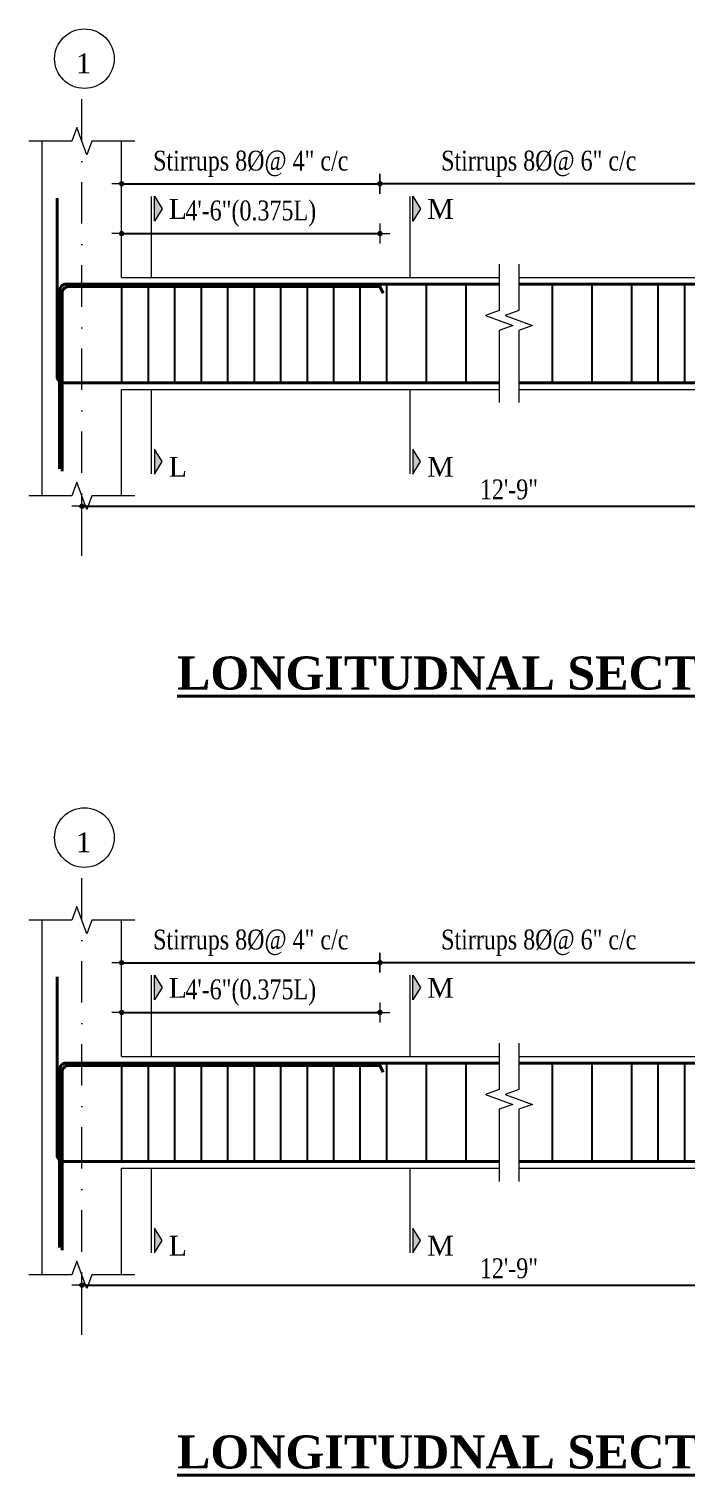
# Model space of a CAD drawing. Header units: feet. Extents: x 28652 to 66086, y -6769 to -640.
# Drawn here: x 56532.5 to 56731, y -1630.4 to -1193.3 of the extents above; entities that cross this region are included whole.
import ezdxf

# ---------------------------------------------------------------- set-up
doc = ezdxf.new("R2010")
doc.units = ezdxf.units.FT
doc.header["$LTSCALE"] = 50
doc.header["$MEASUREMENT"] = 0
doc.header["$PDMODE"] = 34
doc.linetypes.add('DASHDOTX2', pattern=[2, 1, -0.5, 0, -0.5])
for name, color, linetype, lineweight in [('DIMENSION', 142, 'Continuous', 13), ('SES-CENTRE', 8, 'DASHDOTX2', 13), ('SES-DIMENSION', 142, 'Continuous', 13), ('SES-HACTH', 8, 'Continuous', 13), ('SES-REBARS', 1, 'Continuous', 40), ('SES-SLAB OUTLINE', 4, 'Continuous', 18), ('SES-TEXT', 3, 'Continuous', 20), ('SES-TitleText', 7, 'Continuous', 40)]:
    doc.layers.add(name, color=color, linetype=linetype, lineweight=lineweight)
doc.layers.add('SES-STIRRUP', color=10, linetype='Continuous')
doc.styles.add('1.8 str', font='times.ttf', dxfattribs={"width": 0.8, "height": 6})
doc.styles.add('SES-ARAIL', font='times.ttf', dxfattribs={"height": 6})
doc.styles.add('SES-Title Text', font='times.ttf', dxfattribs={"height": 10})
doc.dimstyles.new('1.4', dxfattribs={"dimscale": 0, "dimtxt": 6, "dimasz": 0.5, "dimexe": 2, "dimexo": 9, "dimgap": 2, "dimtad": 1, "dimdec": 0, "dimlfac": 0.5, "dimzin": 3, "dimdsep": 46, "dimlunit": 4, "dimtxsty": '1.8 str', "dimblk": 'DIM', "dimcen": 3, "dimdle": 3, "dimse1": 1, "dimse2": 1, "dimclrd": 256, "dimclre": 256, "dimclrt": 7, "dimadec": 1, "dimazin": 2, "dimtfac": 1, "dimtdec": 0, "dimtix": 1, "dimtofl": 0, "dimtmove": 2, "dimatfit": 3, "dimldrblk": 'arrow', "dimfxl": 2, "dimfrac": 2, "dimtolj": 2, "dimtzin": 0, "dimarcsym": 0})

# ---------------------------------------------------------------- blocks, each defined once
blk = doc.blocks.new('DIM')
at = {"layer": 'DIMENSION'}
h = blk.add_hatch(color=256, dxfattribs=at)
h.paths.add_polyline_path([(0, 1.28), (0, 0), (1.28, 0, 0.414214)])
h.paths.add_polyline_path([(1.28, 0), (0, 0), (0, -1.28, 0.414214)])
h.paths.add_polyline_path([(0, 0), (-1.28, 0, 0.414214), (0, -1.28)])
h.paths.add_polyline_path([(0, 1.28, 0.414214), (-1.28, 0), (0, 0)])
for p, q in [((-6, 0), (6, 0)), ((0, 6), (0, -6))]:
    blk.add_line(p, q, dxfattribs=at)
blk.add_circle((0, 0), 1.28, dxfattribs=at)
blk = doc.blocks.new('*D540')
at = {"layer": 'Defpoints', "color": 0, "ltscale": 10, "transparency": 16777216}
for p in [(56638.51, -1490.57), (56560.51, -1511.29), (56638.51, -1514.04)]:
    blk.add_point(p, dxfattribs=at)
at = {"layer": 'SES-DIMENSION', "lineweight": -2, "ltscale": 10, "transparency": 16777216}
blk.add_line((56561.01, -1490.57), (56638.01, -1490.57), dxfattribs=at)
at = {"layer": 'SES-DIMENSION', "lineweight": -2, "ltscale": 10, "transparency": 16777216, "xscale": 0.5, "yscale": 0.5, "zscale": 0.5, "rotation": 180}
blk.add_blockref('DIM', (56560.51, -1490.57), dxfattribs=at)
at = {"layer": 'SES-DIMENSION', "lineweight": -2, "ltscale": 10, "transparency": 16777216, "xscale": 0.5, "yscale": 0.5, "zscale": 0.5}
blk.add_blockref('DIM', (56638.51, -1490.57), dxfattribs=at)
at = {"layer": 'SES-DIMENSION', "color": 7, "ltscale": 10, "transparency": 16777216, "insert": (56599.51, -1484.55), "char_height": 6, "attachment_point": 5, "style": '1.8 str'}
blk.add_mtext('\\A2;4\'-6"(0.375L)', dxfattribs=at)
blk = doc.blocks.new('arrow')
at = {"layer": 'DIMENSION'}
blk.add_lwpolyline([(1.21, 0, 0, 2.1, 0), (-2.29, 0, 0, 0, 0), (1.21, 0, 0, 0, 0)], format="xyseb", dxfattribs=at)
blk = doc.blocks.new('*D561')
at = {"layer": 'Defpoints', "color": 0, "ltscale": 10, "transparency": 16777216}
for p in [(56638.51, -1475.53), (56560.51, -1487.51), (56638.51, -1492.07)]:
    blk.add_point(p, dxfattribs=at)
at = {"layer": 'SES-DIMENSION', "lineweight": -2, "ltscale": 10, "transparency": 16777216}
blk.add_line((56561.01, -1475.53), (56638.01, -1475.53), dxfattribs=at)
at = {"layer": 'SES-DIMENSION', "lineweight": -2, "ltscale": 10, "transparency": 16777216, "xscale": 0.5, "yscale": 0.5, "zscale": 0.5, "rotation": 180}
blk.add_blockref('DIM', (56560.51, -1475.53), dxfattribs=at)
at = {"layer": 'SES-DIMENSION', "lineweight": -2, "ltscale": 10, "transparency": 16777216, "xscale": 0.5, "yscale": 0.5, "zscale": 0.5}
blk.add_blockref('DIM', (56638.51, -1475.53), dxfattribs=at)
at = {"layer": 'SES-DIMENSION', "color": 7, "ltscale": 10, "transparency": 16777216, "insert": (56599.51, -1469.5), "char_height": 6, "attachment_point": 5, "style": '1.8 str'}
blk.add_mtext('\\A2;Stirrups 8%%C@ 4" c/c', dxfattribs=at)
blk = doc.blocks.new('*D571')
at = {"layer": 'Defpoints', "color": 0, "ltscale": 10, "transparency": 16777216}
for p in [(56638.51, -1475.53), (56734.51, -1493.57), (56638.51, -1514.04)]:
    blk.add_point(p, dxfattribs=at)
at = {"layer": 'SES-DIMENSION', "lineweight": -2, "ltscale": 10, "transparency": 16777216}
blk.add_line((56734.01, -1475.53), (56639.01, -1475.53), dxfattribs=at)
at = {"layer": 'SES-DIMENSION', "lineweight": -2, "ltscale": 10, "transparency": 16777216, "xscale": 0.5, "yscale": 0.5, "zscale": 0.5, "rotation": 180}
blk.add_blockref('DIM', (56638.51, -1475.53), dxfattribs=at)
at = {"layer": 'SES-DIMENSION', "lineweight": -2, "ltscale": 10, "transparency": 16777216, "xscale": 0.5, "yscale": 0.5, "zscale": 0.5}
blk.add_blockref('DIM', (56734.51, -1475.53), dxfattribs=at)
at = {"layer": 'SES-DIMENSION', "color": 7, "ltscale": 10, "transparency": 16777216, "insert": (56686.51, -1469.5), "char_height": 6, "attachment_point": 5, "style": '1.8 str'}
blk.add_mtext('\\A2;Stirrups 8%%C@ 6" c/c', dxfattribs=at)
blk = doc.blocks.new('*D572')
at = {"layer": 'Defpoints', "color": 0, "ltscale": 10, "transparency": 16777216}
for p in [(56548.51, -1572.97), (56806.51, -1571.87), (56806.51, -1572.97)]:
    blk.add_point(p, dxfattribs=at)
at = {"layer": 'SES-DIMENSION', "lineweight": -2, "ltscale": 10, "transparency": 16777216}
blk.add_line((56549.01, -1572.97), (56806.01, -1572.97), dxfattribs=at)
at = {"layer": 'SES-DIMENSION', "lineweight": -2, "ltscale": 10, "transparency": 16777216, "xscale": 0.5, "yscale": 0.5, "zscale": 0.5, "rotation": 180}
blk.add_blockref('DIM', (56548.51, -1572.97), dxfattribs=at)
at = {"layer": 'SES-DIMENSION', "lineweight": -2, "ltscale": 10, "transparency": 16777216, "xscale": 0.5, "yscale": 0.5, "zscale": 0.5}
blk.add_blockref('DIM', (56806.51, -1572.97), dxfattribs=at)
at = {"layer": 'SES-DIMENSION', "color": 7, "ltscale": 10, "transparency": 16777216, "insert": (56677.51, -1567.91), "char_height": 6, "attachment_point": 5, "style": '1.8 str'}
blk.add_mtext('\\A2;12\'-9"', dxfattribs=at)
blk = doc.blocks.new('*D557')
at = {"layer": 'Defpoints', "color": 0, "ltscale": 10, "transparency": 16777216}
for p in [(56638.51, -1255.19), (56560.51, -1275.91), (56638.51, -1278.66)]:
    blk.add_point(p, dxfattribs=at)
at = {"layer": 'SES-DIMENSION', "lineweight": -2, "ltscale": 10, "transparency": 16777216}
blk.add_line((56561.01, -1255.19), (56638.01, -1255.19), dxfattribs=at)
at = {"layer": 'SES-DIMENSION', "lineweight": -2, "ltscale": 10, "transparency": 16777216, "xscale": 0.5, "yscale": 0.5, "zscale": 0.5, "rotation": 180}
blk.add_blockref('DIM', (56560.51, -1255.19), dxfattribs=at)
at = {"layer": 'SES-DIMENSION', "lineweight": -2, "ltscale": 10, "transparency": 16777216, "xscale": 0.5, "yscale": 0.5, "zscale": 0.5}
blk.add_blockref('DIM', (56638.51, -1255.19), dxfattribs=at)
at = {"layer": 'SES-DIMENSION', "color": 7, "ltscale": 10, "transparency": 16777216, "insert": (56599.51, -1249.17), "char_height": 6, "attachment_point": 5, "style": '1.8 str'}
blk.add_mtext('\\A2;4\'-6"(0.375L)', dxfattribs=at)
blk = doc.blocks.new('*D558')
at = {"layer": 'Defpoints', "color": 0, "ltscale": 10, "transparency": 16777216}
for p in [(56638.51, -1240.15), (56560.51, -1252.12), (56638.51, -1256.69)]:
    blk.add_point(p, dxfattribs=at)
at = {"layer": 'SES-DIMENSION', "lineweight": -2, "ltscale": 10, "transparency": 16777216}
blk.add_line((56561.01, -1240.15), (56638.01, -1240.15), dxfattribs=at)
at = {"layer": 'SES-DIMENSION', "lineweight": -2, "ltscale": 10, "transparency": 16777216, "xscale": 0.5, "yscale": 0.5, "zscale": 0.5, "rotation": 180}
blk.add_blockref('DIM', (56560.51, -1240.15), dxfattribs=at)
at = {"layer": 'SES-DIMENSION', "lineweight": -2, "ltscale": 10, "transparency": 16777216, "xscale": 0.5, "yscale": 0.5, "zscale": 0.5}
blk.add_blockref('DIM', (56638.51, -1240.15), dxfattribs=at)
at = {"layer": 'SES-DIMENSION', "color": 7, "ltscale": 10, "transparency": 16777216, "insert": (56599.51, -1234.12), "char_height": 6, "attachment_point": 5, "style": '1.8 str'}
blk.add_mtext('\\A2;Stirrups 8%%C@ 4" c/c', dxfattribs=at)
blk = doc.blocks.new('*D409')
at = {"layer": 'Defpoints', "color": 0, "ltscale": 10, "transparency": 16777216}
for p in [(56638.51, -1240.15), (56734.51, -1258.19), (56638.51, -1278.66)]:
    blk.add_point(p, dxfattribs=at)
at = {"layer": 'SES-DIMENSION', "lineweight": -2, "ltscale": 10, "transparency": 16777216}
blk.add_line((56734.01, -1240.15), (56639.01, -1240.15), dxfattribs=at)
at = {"layer": 'SES-DIMENSION', "lineweight": -2, "ltscale": 10, "transparency": 16777216, "xscale": 0.5, "yscale": 0.5, "zscale": 0.5, "rotation": 180}
blk.add_blockref('DIM', (56638.51, -1240.15), dxfattribs=at)
at = {"layer": 'SES-DIMENSION', "lineweight": -2, "ltscale": 10, "transparency": 16777216, "xscale": 0.5, "yscale": 0.5, "zscale": 0.5}
blk.add_blockref('DIM', (56734.51, -1240.15), dxfattribs=at)
at = {"layer": 'SES-DIMENSION', "color": 7, "ltscale": 10, "transparency": 16777216, "insert": (56686.51, -1234.12), "char_height": 6, "attachment_point": 5, "style": '1.8 str'}
blk.add_mtext('\\A2;Stirrups 8%%C@ 6" c/c', dxfattribs=at)
blk = doc.blocks.new('*D410')
at = {"layer": 'Defpoints', "color": 0, "ltscale": 10, "transparency": 16777216}
for p in [(56806.51, -1336.48), (56548.51, -1337.59), (56806.51, -1337.59)]:
    blk.add_point(p, dxfattribs=at)
at = {"layer": 'SES-DIMENSION', "lineweight": -2, "ltscale": 10, "transparency": 16777216}
blk.add_line((56549.01, -1337.59), (56806.01, -1337.59), dxfattribs=at)
at = {"layer": 'SES-DIMENSION', "lineweight": -2, "ltscale": 10, "transparency": 16777216, "xscale": 0.5, "yscale": 0.5, "zscale": 0.5, "rotation": 180}
blk.add_blockref('DIM', (56548.51, -1337.59), dxfattribs=at)
at = {"layer": 'SES-DIMENSION', "lineweight": -2, "ltscale": 10, "transparency": 16777216, "xscale": 0.5, "yscale": 0.5, "zscale": 0.5}
blk.add_blockref('DIM', (56806.51, -1337.59), dxfattribs=at)
at = {"layer": 'SES-DIMENSION', "color": 7, "ltscale": 10, "transparency": 16777216, "insert": (56677.51, -1332.53), "char_height": 6, "attachment_point": 5, "style": '1.8 str'}
blk.add_mtext('\\A2;12\'-9"', dxfattribs=at)

msp = doc.modelspace()

# ---------------------------------------------------------------- hatches: boundary and pattern name
at = {"layer": 'SES-HACTH', "ltscale": 10}
for points in [[(56570.41, -1243.91), (56570.41, -1251.41), (56572.72, -1247.66)], [(56648.49, -1243.91), (56648.49, -1251.41), (56650.8, -1247.66)], [(56570.41, -1327.85), (56570.41, -1320.35), (56572.72, -1324.1)], [(56648.49, -1327.85), (56648.49, -1320.35), (56650.8, -1324.1)], [(56570.41, -1479.29), (56570.41, -1486.79), (56572.72, -1483.04)], [(56648.49, -1479.29), (56648.49, -1486.79), (56650.8, -1483.04)], [(56570.41, -1563.23), (56570.41, -1555.73), (56572.72, -1559.48)], [(56648.49, -1563.23), (56648.49, -1555.73), (56650.8, -1559.48)]]:
    msp.add_hatch(color=256, dxfattribs=at).paths.add_polyline_path(points)

# ---------------------------------------------------------------- linework, layer by layer
at = {"layer": 'SES-CENTRE', "ltscale": 0.25}
for p, q in [((56548.51, -1352.58), (56548.51, -1211.34)), ((56548.51, -1587.96), (56548.51, -1446.72))]:
    msp.add_line(p, q, dxfattribs=at)
at = {"layer": 'SES-DIMENSION', "ltscale": 10}
for p, q in [((56569.56, -1268.45), (56569.56, -1243.96)), ((56647.64, -1268.45), (56647.64, -1243.96)), ((56569.56, -1327.8), (56569.56, -1302.26)), ((56647.64, -1327.8), (56647.64, -1302.26)), ((56569.56, -1503.84), (56569.56, -1479.34)), ((56647.64, -1503.84), (56647.64, -1479.34)), ((56569.56, -1563.18), (56569.56, -1537.64)), ((56647.64, -1563.18), (56647.64, -1537.64))]:
    msp.add_line(p, q, dxfattribs=at)
for points in [[(56570.41, -1251.41), (56570.41, -1243.91), (56572.72, -1247.66), (56570.41, -1251.41)], [(56648.49, -1251.41), (56648.49, -1243.91), (56650.8, -1247.66), (56648.49, -1251.41)], [(56570.41, -1486.79), (56570.41, -1479.29), (56572.72, -1483.04), (56570.41, -1486.79)], [(56648.49, -1486.79), (56648.49, -1479.29), (56650.8, -1483.04), (56648.49, -1486.79)]]:
    msp.add_lwpolyline(points, dxfattribs=at)
at = {"layer": 'SES-DIMENSION', "linetype": 'Continuous', "ltscale": 10}
for centre in [(56549.27, -1202.34), (56549.27, -1437.72)]:
    msp.add_circle(centre, 9, dxfattribs=at)
at = {"layer": 'SES-REBARS', "ltscale": 10}
for p, q in [((56932.51, -1270.45), (56680.51, -1270.45)), ((56932.51, -1300.26), (56680.51, -1300.26)), ((56932.51, -1505.84), (56680.51, -1505.84)), ((56932.51, -1535.64), (56680.51, -1535.64))]:
    msp.add_line(p, q, dxfattribs=at)
for points in [[(56560.51, -1300.26), (56543.02, -1300.26, -0.414214), (56541.01, -1298.24), (56541.01, -1244.45)], [(56541.76, -1326.26), (56541.76, -1272.47, -0.414214), (56543.77, -1270.45), (56560.51, -1270.45)], [(56542.51, -1327.01), (56542.51, -1273.22, -0.414214), (56544.52, -1271.2), (56560.51, -1271.2)], [(56560.51, -1535.64), (56543.02, -1535.64, -0.414214), (56541.01, -1533.63), (56541.01, -1479.84)], [(56541.76, -1561.64), (56541.76, -1507.85, -0.414214), (56543.77, -1505.84), (56560.51, -1505.84)], [(56542.51, -1562.39), (56542.51, -1508.6, -0.414214), (56544.52, -1506.59), (56560.51, -1506.59)]]:
    msp.add_lwpolyline(points, format="xyb", dxfattribs=at)
for points in [[(56560.51, -1270.45), (56674.51, -1270.45)], [(56560.51, -1271.2), (56638.51, -1271.2), (56639.46, -1273.2)], [(56674.51, -1300.26), (56560.51, -1300.26)], [(56560.51, -1505.84), (56674.51, -1505.84)], [(56560.51, -1506.59), (56638.51, -1506.59), (56639.46, -1508.59)], [(56674.51, -1535.64), (56560.51, -1535.64)]]:
    msp.add_lwpolyline(points, dxfattribs=at)
at = {"layer": 'SES-SLAB OUTLINE', "ltscale": 10}
for p, q in [((56536.51, -1334.45), (56536.51, -1227.29)), ((56560.51, -1268.45), (56560.51, -1227.29)), ((56560.51, -1268.45), (56674.51, -1268.45)), ((56680.51, -1268.45), (56794.51, -1268.45)), ((56560.51, -1334.45), (56560.51, -1302.26)), ((56560.51, -1302.26), (56674.51, -1302.26)), ((56680.51, -1302.26), (56794.51, -1302.26)), ((56536.51, -1569.83), (56536.51, -1462.67)), ((56560.51, -1503.84), (56560.51, -1462.67)), ((56560.51, -1503.84), (56674.51, -1503.84)), ((56680.51, -1503.84), (56794.51, -1503.84)), ((56560.51, -1569.83), (56560.51, -1537.64)), ((56560.51, -1537.64), (56674.51, -1537.64)), ((56680.51, -1537.64), (56794.51, -1537.64))]:
    msp.add_line(p, q, dxfattribs=at)
at = {"layer": 'SES-SLAB OUTLINE', "linetype": 'Continuous', "ltscale": 10}
for points in [[(56564.51, -1227.29), (56551.51, -1227.29), (56550.01, -1231.41), (56547.01, -1223.17), (56545.51, -1227.29), (56532.51, -1227.29)], [(56674.51, -1264.45), (56674.51, -1278.45), (56670.38, -1279.95), (56678.63, -1282.95), (56674.51, -1284.45), (56674.51, -1306.26)], [(56680.51, -1264.45), (56680.51, -1278.45), (56676.38, -1279.95), (56684.63, -1282.95), (56680.51, -1284.45), (56680.51, -1306.26)], [(56564.51, -1334.45), (56551.51, -1334.45), (56550.01, -1338.57), (56547.01, -1330.33), (56545.51, -1334.45), (56532.51, -1334.45)], [(56564.51, -1462.67), (56551.51, -1462.67), (56550.01, -1466.79), (56547.01, -1458.55), (56545.51, -1462.67), (56532.51, -1462.67)], [(56674.51, -1499.84), (56674.51, -1513.84), (56670.38, -1515.34), (56678.63, -1518.34), (56674.51, -1519.84), (56674.51, -1541.64)], [(56680.51, -1499.84), (56680.51, -1513.84), (56676.38, -1515.34), (56684.63, -1518.34), (56680.51, -1519.84), (56680.51, -1541.64)], [(56564.51, -1569.83), (56551.51, -1569.83), (56550.01, -1573.95), (56547.01, -1565.71), (56545.51, -1569.83), (56532.51, -1569.83)]]:
    msp.add_lwpolyline(points, dxfattribs=at)
at = {"layer": 'SES-STIRRUP'}
for p, q in [((56560.51, -1270.05), (56560.51, -1300.66)), ((56568.51, -1270.05), (56568.51, -1300.66)), ((56576.51, -1270.05), (56576.51, -1300.66)), ((56584.51, -1270.05), (56584.51, -1300.66)), ((56592.51, -1270.05), (56592.51, -1300.66)), ((56600.51, -1270.05), (56600.51, -1300.66)), ((56608.51, -1270.05), (56608.51, -1300.66)), ((56616.51, -1270.05), (56616.51, -1300.66)), ((56624.51, -1270.05), (56624.51, -1300.66)), ((56632.51, -1270.05), (56632.51, -1300.66)), ((56640.51, -1270.05), (56640.51, -1300.66)), ((56652.51, -1270.05), (56652.51, -1300.66)), ((56664.51, -1270.05), (56664.51, -1300.66)), ((56690.51, -1270.05), (56690.51, -1300.66)), ((56702.51, -1270.05), (56702.51, -1300.66)), ((56714.51, -1270.05), (56714.51, -1300.66)), ((56722.51, -1270.05), (56722.51, -1300.66)), ((56730.51, -1270.05), (56730.51, -1300.66)), ((56560.51, -1505.44), (56560.51, -1536.04)), ((56568.51, -1505.44), (56568.51, -1536.04)), ((56576.51, -1505.44), (56576.51, -1536.04)), ((56584.51, -1505.44), (56584.51, -1536.04)), ((56592.51, -1505.44), (56592.51, -1536.04)), ((56600.51, -1505.44), (56600.51, -1536.04)), ((56608.51, -1505.44), (56608.51, -1536.04)), ((56616.51, -1505.44), (56616.51, -1536.04)), ((56624.51, -1505.44), (56624.51, -1536.04)), ((56632.51, -1505.44), (56632.51, -1536.04)), ((56640.51, -1505.44), (56640.51, -1536.04)), ((56652.51, -1505.44), (56652.51, -1536.04)), ((56664.51, -1505.44), (56664.51, -1536.04)), ((56690.51, -1505.44), (56690.51, -1536.04)), ((56702.51, -1505.44), (56702.51, -1536.04)), ((56714.51, -1505.44), (56714.51, -1536.04)), ((56722.51, -1505.44), (56722.51, -1536.04)), ((56730.51, -1505.44), (56730.51, -1536.04))]:
    msp.add_line(p, q, dxfattribs=at)
at = {"layer": 'SES-TEXT', "ltscale": 10}
for points in [[(56570.41, -1320.35), (56570.41, -1327.85), (56572.72, -1324.1), (56570.41, -1320.35)], [(56648.49, -1320.35), (56648.49, -1327.85), (56650.8, -1324.1), (56648.49, -1320.35)], [(56570.41, -1555.73), (56570.41, -1563.23), (56572.72, -1559.48), (56570.41, -1555.73)], [(56648.49, -1555.73), (56648.49, -1563.23), (56650.8, -1559.48), (56648.49, -1555.73)]]:
    msp.add_lwpolyline(points, dxfattribs=at)

# ---------------------------------------------------------------- texts
at = {"layer": 'SES-TEXT', "style": 'SES-ARAIL'}
for p in [(56546.75, -1206.74), (56546.75, -1442.13)]:
    msp.add_text('1', height=6, dxfattribs=at).set_placement(p)
at = {"layer": 'SES-TEXT', "ltscale": 10, "style": 'SES-ARAIL'}
for s, p in [('L', (56574.72, -1250.74)), ('M', (56652.8, -1250.74)), ('L', (56574.72, -1328.67)), ('M', (56652.8, -1328.67)), ('L', (56574.72, -1486.13)), ('M', (56652.8, -1486.13)), ('L', (56574.72, -1564.06)), ('M', (56652.8, -1564.06))]:
    msp.add_text(s, height=6, dxfattribs=at).set_placement(p)
at = {"layer": 'SES-TitleText', "char_height": 10, "width": 521.0009, "attachment_point": 1, "style": 'SES-Title Text'}
for s, insert in [('{\\fTimes New Roman|b1|i0|c0|p18;\\LLONGITUDNAL SECTION OF  FIRST FLOOR BEAM ALONG Y-AXIS}', (56577.24, -1382.98)), ('{\\fTimes New Roman|b1|i0|c0|p18;\\LLONGITUDNAL SECTION OF  PLINTH BEAM ALONG Y-AXIS}', (56577.24, -1618.37))]:
    msp.add_mtext(s, dxfattribs=dict(at, insert=insert))

# ---------------------------------------------------------------- dimensions: what is measured, and where the dimension line sits
at = {"layer": 'SES-DIMENSION', "ltscale": 10}
for base, p1, p2, text, picture, middle in [((56638.51, -1240.15), (56560.51, -1252.12), (56638.51, -1256.69), 'Stirrups 8%%C@ 4" c/c', '*D558', (56599.51, -1234.12)), ((56638.51, -1255.19), (56560.51, -1275.91), (56638.51, -1278.66), '4\'-6"(0.375L)', '*D557', (56599.51, -1249.17)), ((56806.51, -1337.59), (56548.51, -1337.59), (56806.51, -1336.48), '12\'-9"', '*D410', (56677.51, -1332.53)), ((56638.51, -1475.53), (56560.51, -1487.51), (56638.51, -1492.07), 'Stirrups 8%%C@ 4" c/c', '*D561', (56599.51, -1469.5)), ((56638.51, -1490.57), (56560.51, -1511.29), (56638.51, -1514.04), '4\'-6"(0.375L)', '*D540', (56599.51, -1484.55)), ((56806.51, -1572.97), (56548.51, -1572.97), (56806.51, -1571.87), '12\'-9"', '*D572', (56677.51, -1567.91))]:
    dim = msp.add_linear_dim(base=base, p1=p1, p2=p2, text=text, dimstyle='1.4', override={"dimscale": 1}, dxfattribs=at)
    dim.commit()
    dim.dimension.update_dxf_attribs({"geometry": picture, "text_midpoint": middle})
for base, p1, p2, picture, middle in [((56638.51, -1240.15), (56734.51, -1258.19), (56638.51, -1278.66), '*D409', (56686.51, -1234.12)), ((56638.51, -1475.53), (56734.51, -1493.57), (56638.51, -1514.04), '*D571', (56686.51, -1469.5))]:
    dim = msp.add_linear_dim(base=base, p1=p1, p2=p2, angle=180, text='Stirrups 8%%C@ 6" c/c', dimstyle='1.4', override={"dimscale": 1}, dxfattribs=at)
    dim.commit()
    dim.dimension.update_dxf_attribs({"geometry": picture, "text_midpoint": middle})

doc.saveas('drawing.dxf')
